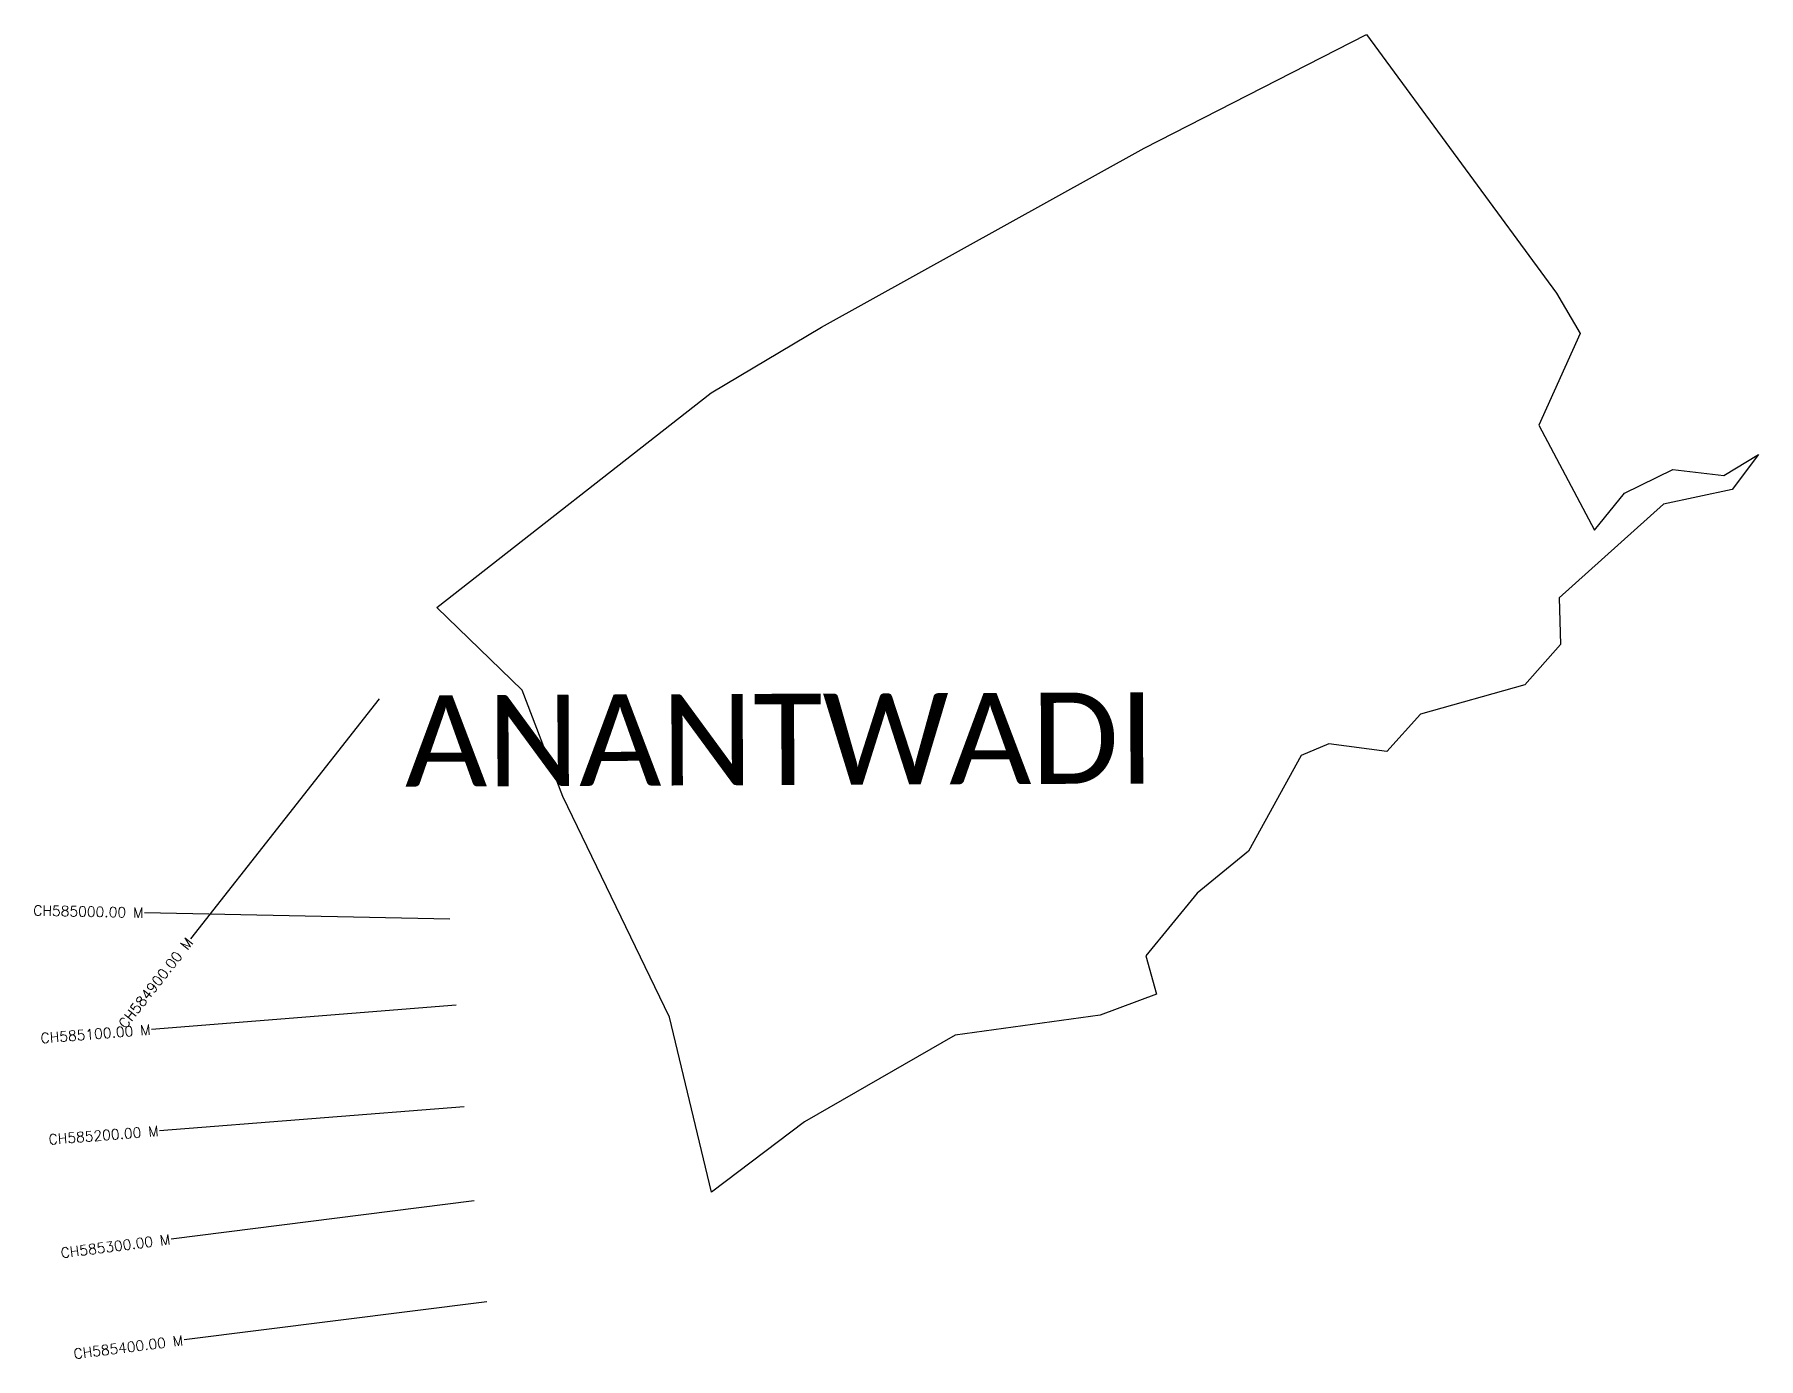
# Model space of a CAD drawing. Header units: metres. Extents: x 323887 to 325581, y 1837929 to 1839231.
import ezdxf
from ezdxf.enums import TextEntityAlignment as Align

# ---------------------------------------------------------------- set-up
doc = ezdxf.new("R2010")
doc.units = ezdxf.units.M
for name, color, linetype in [('CS', 134, 'Continuous'), ('CSMark', 6, 'Continuous'), ('village', 3, 'Continuous'), ('VILLAGE NAME', 250, 'Continuous')]:
    doc.layers.add(name, color=color, linetype=linetype)
doc.styles.get("Standard").update_dxf_attribs({"font": 'simplex.shx'})

msp = doc.modelspace()

# ---------------------------------------------------------------- linework, layer by layer
at = {"layer": 'CS'}
for p, q in [((324225.6, 1838577.6), (324040.1, 1838341.8)), ((324294.9, 1838361.2), (323995, 1838367.4)), ((324301, 1838276.4), (324001.9, 1838252.7)), ((324308.9, 1838176.7), (324009.8, 1838153)), ((324318.9, 1838084.3), (324021.2, 1838046.7)), ((324331.4, 1837985.1), (324033.8, 1837947.5))]:
    msp.add_line(p, q, dxfattribs=at)
at = {"layer": 'village', "color": 3, "true_color": 0x00ff00}
msp.add_polyline3d([(325580.7, 1838817.9, 0), (325554.9, 1838783.2, 0), (325487.3, 1838768.9, 0), (325385, 1838677, 0), (325386.3, 1838631.1, 0), (325351, 1838591.5, 0), (325248.7, 1838562.4, 0), (325215.4, 1838526, 0), (325158.5, 1838533.5, 0), (325131.5, 1838521.8, 0), (325079.7, 1838427.9, 0), (325029.1, 1838386.7, 0), (324978.6, 1838325.1, 0), (324989.3, 1838287.3, 0), (324934, 1838266.7, 0), (324791.5, 1838247.2, 0), (324643.4, 1838162, 0), (324552, 1838092.6, 0), (324510.6, 1838264.7, 0), (324405.9, 1838481.5, 0), (324366, 1838586.2, 0), (324282.1, 1838667.5, 0), (324551.6, 1838878.2, 0), (324660.2, 1838942.9, 0), (324977.1, 1839118.7, 0), (325195.5, 1839230.6, 0), (325382.2, 1838976.2, 0), (325405.6, 1838936.8, 0), (325364.9, 1838846.6, 0), (325419.6, 1838743.5, 0), (325449.1, 1838779.9, 0), (325496.7, 1838803.1, 0), (325546.8, 1838797, 0)], close=True, dxfattribs=at)

# ---------------------------------------------------------------- texts
at = {"layer": 'CSMark'}
for s, rotation, p in [('CH585000.00 M', 358.8061, (323994, 1838367.4)), ('CH584900.00 M', 51.8144, (324039.5, 1838341)), ('CH585100.00 M', 4.5267, (324000.9, 1838252.6)), ('CH585200.00 M', 4.5267, (324008.8, 1838153)), ('CH585300.00 M', 7.2031, (324020.2, 1838046.5)), ('CH585400.00 M', 7.2031, (324032.8, 1837947.3))]:
    msp.add_text(s, height=10, rotation=rotation, dxfattribs=at).set_placement(p, align=Align.MIDDLE_RIGHT)
at = {"layer": 'VILLAGE NAME', "insert": (324250.5, 1838581), "char_height": 89.681, "attachment_point": 1, "rotation": 0.2435}
msp.add_mtext_dynamic_manual_height_columns('{\\fCalibri|b0|i0|c0|p34;ANANTWADI}', width=921.212, gutter_width=448.4, heights=[0], dxfattribs=at)

doc.saveas('drawing.dxf')
